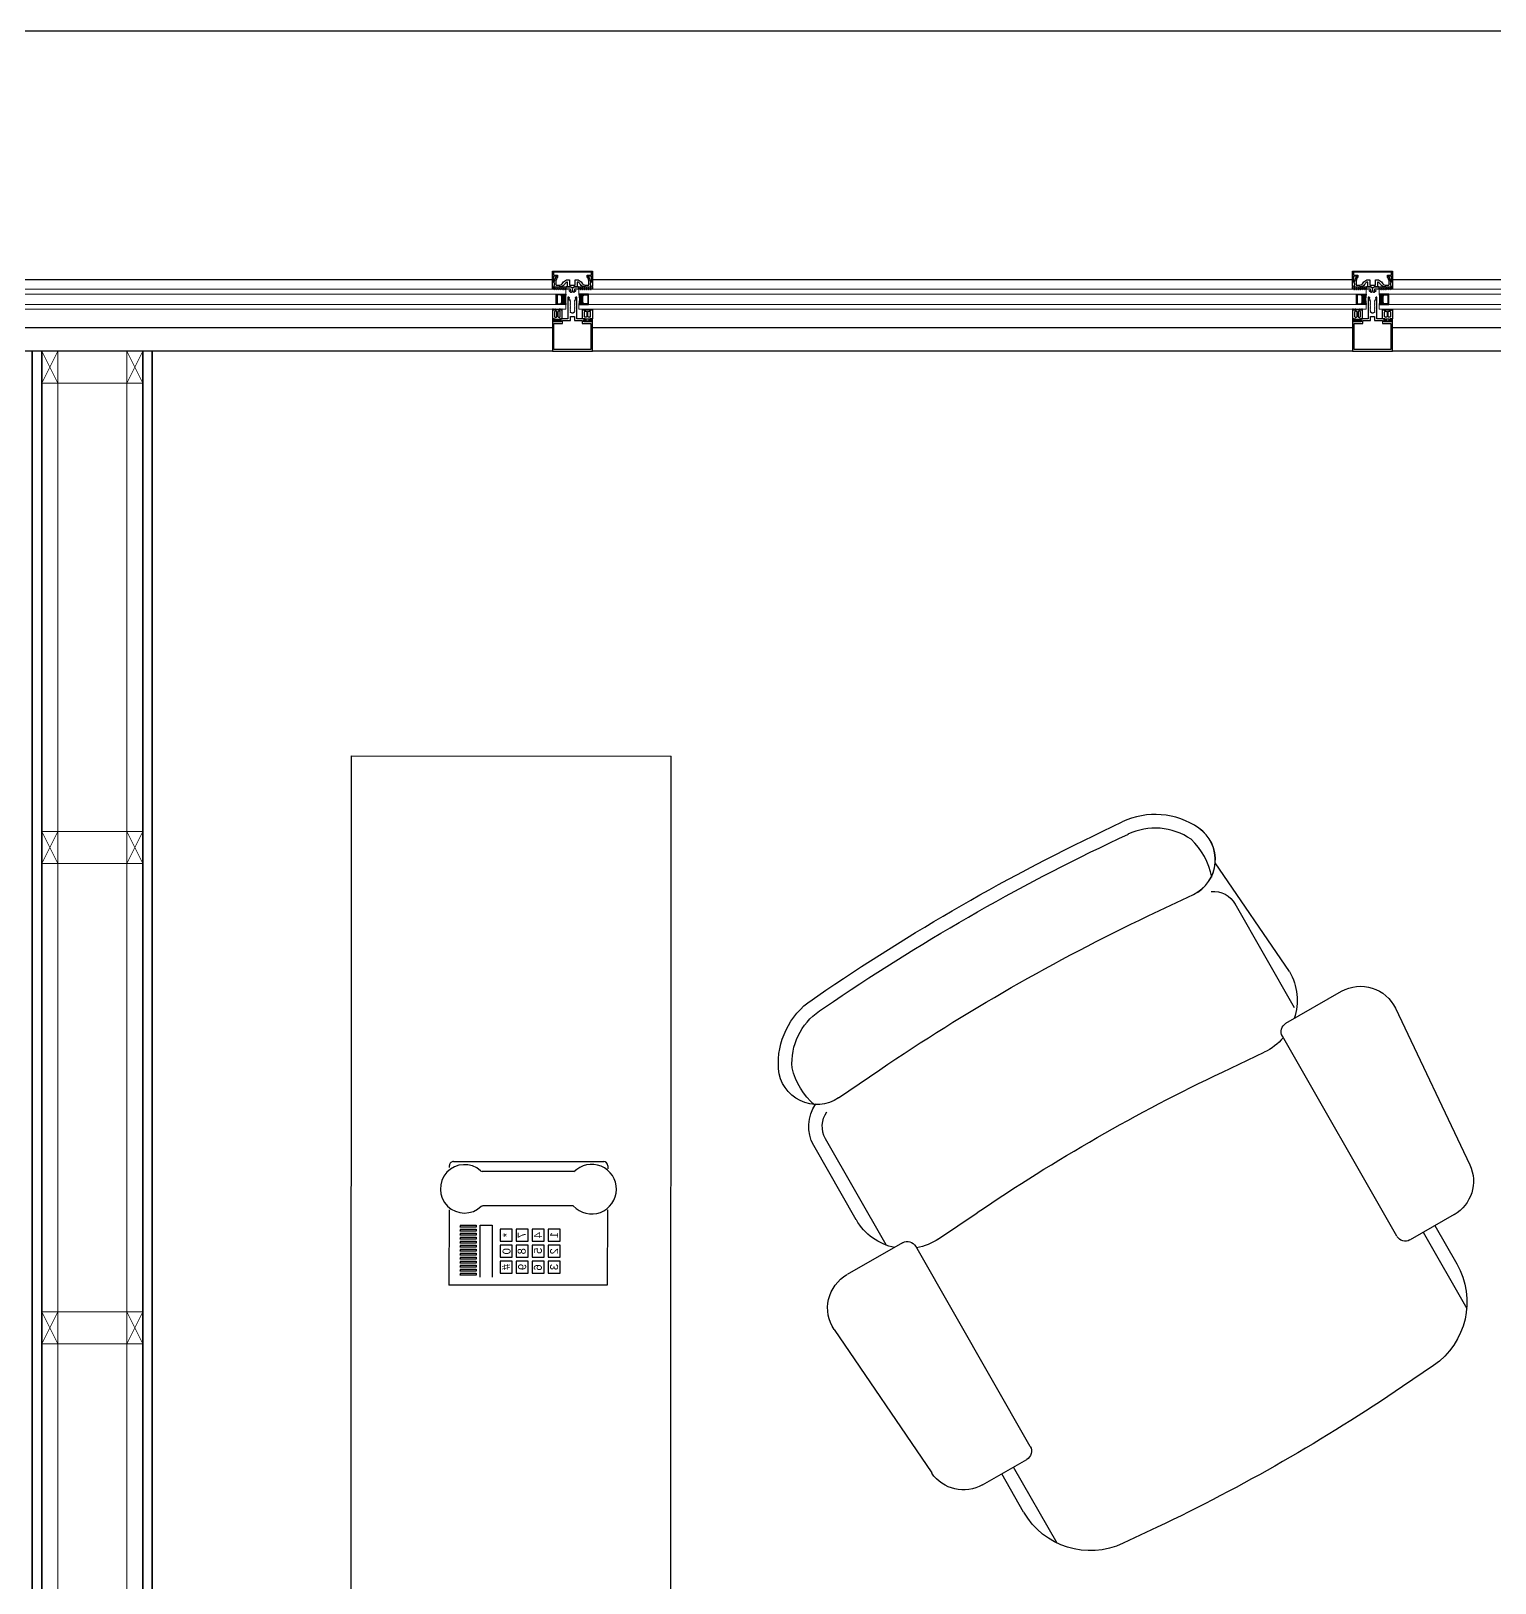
# Model space of a CAD drawing. Header units: centimetres. Extents: x 681015 to 688218, y 3995806 to 4004619.
# Drawn here: x 683258.9 to 683441.8, y 4003253.8 to 4003447.7 of the extents above; entities that cross this region are included whole.
import ezdxf
from ezdxf.enums import TextEntityAlignment as Align

# ---------------------------------------------------------------- set-up
doc = ezdxf.new("R2010")
doc.units = ezdxf.units.CM
doc.header["$LTSCALE"] = 100
doc.header["$MEASUREMENT"] = 0
doc.linetypes.add('DUZ', pattern=[500, 500])
doc.layers.get('0').update_dxf_attribs({"linetype": 'DUZ'})
for name, color, linetype in [('A-TEFRİŞ 2', 35, 'Continuous'), ('ALM', 113, 'Continuous'), ('DUV', 4, 'Continuous'), ('GOR1', 9, 'Continuous'), ('TARAMA', 54, 'Continuous')]:
    doc.layers.add(name, color=color, linetype=linetype)
for name, color, linetype, lineweight in [('CAM', 151, 'Continuous', 15), ('no3_alçıpan kesit', 14, 'Continuous', 20), ('no3_kutu profil gorunus', 8, 'Continuous', 0), ('no3_kutuprofil kesit', 74, 'Continuous', 18)]:
    doc.layers.add(name, color=color, linetype=linetype, lineweight=lineweight)
doc.styles.get("Standard").update_dxf_attribs({"font": 'arial.ttf'})

# ---------------------------------------------------------------- blocks, each defined once
blk = doc.blocks.new('A$C5FE96F92')
at = {"layer": 'TARAMA'}
h = blk.add_hatch(dxfattribs=at)
h.set_pattern_fill('DOTS', color=4, scale=0.2, style=0)
h.set_pattern_definition([(0, (790.05817, 737.7273), (0.15875, 0.3175), [0, -0.3175])])
edge = h.paths.add_edge_path()
edge.add_line((13, 6.1), (10.8, 4))
edge.add_line((10.8, 4), (2.1, 4))
edge.add_line((2.1, 4), (0, 6.1))
edge.add_line((0, 6.1), (0, 0))
edge.add_arc((6.5, -29.7), 30.4, 77.6638, 102.3361, ccw=False)
edge.add_line((13, 0), (13, 6.1))
at = {"layer": 'TARAMA', "color": 0}
blk.add_lwpolyline([(13, 12.1), (6.9, 12.1), (6.9, 11.1), (12, 11.1), (12, 6.5), (10.4, 5), (2.5, 5), (1, 6.5), (1, 11.1), (6.5, 11.1), (6.5, 12.1), (0, 12.1), (0, 6.1), (2.1, 4), (10.8, 4), (13, 6.1)], close=True, dxfattribs=at)
blk.add_lwpolyline([(13, 6.1), (10.8, 4), (2.1, 4), (0, 6.1), (0, 0, -0.108071), (13, 0)], format="xyb", close=True, dxfattribs=at)
blk = doc.blocks.new('A$C195C4F4A')
at = {"color": 0}
for points in [[(0, 15.4), (0.8, 15.4, -0.275602), (0.9, 15.3, -0.004194), (0.9, 15.3), (1.5, 14.5, 0.280116), (1.7, 14.4), (2.3, 14.4, 0.708972), (2.3, 14.6), (1.7, 15.1, -0.796856), (1.8, 15.4), (2.1, 15.4, -0.115115), (2.3, 15.3), (3.4, 14.5, 0.22004), (3.9, 14.4), (4, 14.4, 0.817314), (4.1, 14.7), (3.2, 15.1, -0.557577), (3.3, 15.4), (3.9, 15.4, -0.094678), (4.2, 15.3), (5.6, 14.9, 0.12718), (5.8, 14.9), (6.6, 14.9, 0.12718), (6.8, 14.9), (8.2, 15.3, -0.094678), (8.5, 15.4), (9.1, 15.4, -0.557577), (9.2, 15.1), (8.3, 14.7, 0.817314), (8.4, 14.4), (8.5, 14.4, 0.22004), (9, 14.5), (10.1, 15.3, -0.115115), (10.3, 15.4), (10.6, 15.4, -0.796856), (10.7, 15.1), (10.1, 14.6, 0.708972), (10.1, 14.4), (10.7, 14.4, 0.280116), (10.9, 14.5), (11.5, 15.3, -0.28012), (11.6, 15.4), (12.4, 15.4), (12.4, 3.4), (11.6, 3.4), (9.4, 3.8, 0.414214), (9.2, 3.6), (9.2, 2.1, 0.488737), (9.4, 2), (10.6, 2.3, -0.590166), (10.8, 2.1), (10.4, 1.5), (7.9, 0, -0.078055), (7.8, 0), (4.6, 0, -0.078055), (4.5, 0), (2, 1.5), (1.6, 2.1, -0.590166), (1.7, 2.3), (2.9, 2, 0.488737), (3.2, 2.1), (3.2, 3.6, 0.414214), (3, 3.8), (0.8, 3.4), (0, 3.4)], [(2.5, 6.6), (2.5, 12, -0.414214), (3.5, 13), (4.5, 13, -0.414214), (5.5, 12), (5.5, 6.6, -0.414214), (4.5, 5.6), (3.5, 5.6, -0.414214)], [(4.2, 2.7), (4.2, 1.6, 0.414214), (4.7, 1.1), (7.7, 1.1, 0.414214), (8.2, 1.6), (8.2, 2.7, 0.414214), (7.7, 3.2), (4.7, 3.2, 0.414214)], [(6.8, 6.6), (6.8, 12, -0.414214), (7.8, 13), (8.8, 13, -0.414214), (9.8, 12), (9.8, 6.6, -0.414214), (8.8, 5.6), (7.8, 5.6, -0.414214)]]:
    blk.add_lwpolyline(points, format="xyb", close=True, dxfattribs=at)

msp = doc.modelspace()

# ---------------------------------------------------------------- linework, layer by layer
for points in [[(683326.19, 4003415.94), (683326.89, 4003415.94), (683326.89, 4003416.63), (683327.27, 4003416.63, -0.142905), (683327.73, 4003416.23, 0.157661), (683328.11, 4003415.95), (683328.54, 4003415.95, 0.459998), (683328.6, 4003416.01), (683328.6, 4003416.51), (683328.46, 4003416.9), (683328.39, 4003416.9), (683328.39, 4003417.05), (683328.57, 4003417.05), (683328.84, 4003416.29), (683328.84, 4003416.28), (683328.84, 4003416.27, 0.105867), (683328.78, 4003416.13, 0.126455), (683328.79, 4003416.01), (683328.89, 4003415.74), (683328.83, 4003415.74), (683328.82, 4003415.72), (683328.79, 4003415.76), (683328.76, 4003415.72), (683328.73, 4003415.76), (683328.7, 4003415.72), (683328.67, 4003415.76), (683328.64, 4003415.72), (683328.61, 4003415.76), (683328.58, 4003415.72), (683328.55, 4003415.76), (683328.52, 4003415.72), (683328.49, 4003415.76), (683328.46, 4003415.72), (683328.43, 4003415.76), (683328.4, 4003415.72), (683328.37, 4003415.76), (683328.34, 4003415.72), (683328.31, 4003415.76), (683328.28, 4003415.72), (683328.25, 4003415.76), (683328.22, 4003415.72), (683328.19, 4003415.76), (683328.17, 4003415.74), (683328.06, 4003415.74, -0.212081), (683327.55, 4003416.03, 0.116538), (683327.25, 4003416.35), (683327.14, 4003416.35), (683327.14, 4003415.89), (683327.14, 4003415.89, -0.797123), (683327.14, 4003415.89), (683327.14, 4003415.89), (683327.28, 4003415.79, -0.797123), (683327.27, 4003415.74), (683327.27, 4003415.74), (683327.27, 4003415.74), (683326.76, 4003415.74), (683326.76, 4003415.74), (683326.76, 4003415.74, 0.253164), (683326.68, 4003415.69, -0.253164), (683326.54, 4003415.62, -0.253164), (683326.4, 4003415.69, 0.253164), (683326.32, 4003415.74), (683326.32, 4003415.74), (683326.32, 4003415.74), (683325.81, 4003415.74), (683325.81, 4003415.74), (683325.81, 4003415.74, -0.797123), (683325.81, 4003415.79), (683325.94, 4003415.89), (683325.94, 4003415.89, -0.797123), (683325.94, 4003415.89), (683325.94, 4003415.89), (683325.94, 4003416.35), (683325.84, 4003416.35, 0.116538), (683325.54, 4003416.03, -0.212081), (683325.03, 4003415.74), (683324.91, 4003415.74), (683324.9, 4003415.76), (683324.87, 4003415.72), (683324.84, 4003415.76), (683324.81, 4003415.72), (683324.78, 4003415.76), (683324.75, 4003415.72), (683324.72, 4003415.76), (683324.69, 4003415.72), (683324.66, 4003415.76), (683324.63, 4003415.72), (683324.6, 4003415.76), (683324.57, 4003415.72), (683324.54, 4003415.76), (683324.51, 4003415.72), (683324.48, 4003415.76), (683324.45, 4003415.72), (683324.42, 4003415.76), (683324.39, 4003415.72), (683324.36, 4003415.76), (683324.33, 4003415.72), (683324.3, 4003415.76), (683324.27, 4003415.72), (683324.25, 4003415.74), (683324.2, 4003415.74), (683324.29, 4003416.01, 0.126455), (683324.31, 4003416.13, 0.105867), (683324.25, 4003416.27), (683324.24, 4003416.28), (683324.24, 4003416.29), (683324.52, 4003417.05), (683324.69, 4003417.05), (683324.69, 4003416.9), (683324.63, 4003416.9), (683324.48, 4003416.51), (683324.49, 4003416.01, 0.459998), (683324.55, 4003415.95), (683324.97, 4003415.95, 0.157661), (683325.35, 4003416.23, -0.142905), (683325.82, 4003416.63), (683326.19, 4003416.63), (683326.19, 4003415.94)], [(683426.19, 4003415.94), (683426.89, 4003415.94), (683426.89, 4003416.63), (683427.27, 4003416.63, -0.142905), (683427.73, 4003416.23, 0.157661), (683428.11, 4003415.95), (683428.53, 4003415.95, 0.459998), (683428.6, 4003416.01), (683428.6, 4003416.51), (683428.46, 4003416.9), (683428.39, 4003416.9), (683428.39, 4003417.05), (683428.56, 4003417.05), (683428.84, 4003416.29), (683428.84, 4003416.28), (683428.84, 4003416.27, 0.105867), (683428.78, 4003416.13, 0.126455), (683428.79, 4003416.01), (683428.89, 4003415.74), (683428.83, 4003415.74), (683428.82, 4003415.72), (683428.79, 4003415.76), (683428.76, 4003415.72), (683428.73, 4003415.76), (683428.7, 4003415.72), (683428.67, 4003415.76), (683428.64, 4003415.72), (683428.61, 4003415.76), (683428.58, 4003415.72), (683428.55, 4003415.76), (683428.52, 4003415.72), (683428.49, 4003415.76), (683428.46, 4003415.72), (683428.43, 4003415.76), (683428.4, 4003415.72), (683428.37, 4003415.76), (683428.34, 4003415.72), (683428.31, 4003415.76), (683428.28, 4003415.72), (683428.25, 4003415.76), (683428.22, 4003415.72), (683428.19, 4003415.76), (683428.17, 4003415.74), (683428.06, 4003415.74, -0.212081), (683427.55, 4003416.03, 0.116538), (683427.25, 4003416.35), (683427.14, 4003416.35), (683427.14, 4003415.89), (683427.14, 4003415.89, -0.797123), (683427.14, 4003415.89), (683427.14, 4003415.89), (683427.28, 4003415.79, -0.797123), (683427.27, 4003415.74), (683427.27, 4003415.74), (683427.27, 4003415.74), (683426.76, 4003415.74), (683426.76, 4003415.74), (683426.76, 4003415.74, 0.253164), (683426.68, 4003415.69, -0.253164), (683426.54, 4003415.62, -0.253164), (683426.4, 4003415.69, 0.253164), (683426.32, 4003415.74), (683426.32, 4003415.74), (683426.32, 4003415.74), (683425.81, 4003415.74), (683425.81, 4003415.74), (683425.81, 4003415.74, -0.797123), (683425.81, 4003415.79), (683425.94, 4003415.89), (683425.94, 4003415.89, -0.797123), (683425.94, 4003415.89), (683425.94, 4003415.89), (683425.94, 4003416.35), (683425.84, 4003416.35, 0.116538), (683425.54, 4003416.03, -0.212081), (683425.03, 4003415.74), (683424.91, 4003415.74), (683424.9, 4003415.76), (683424.87, 4003415.72), (683424.84, 4003415.76), (683424.81, 4003415.72), (683424.78, 4003415.76), (683424.75, 4003415.72), (683424.72, 4003415.76), (683424.69, 4003415.72), (683424.66, 4003415.76), (683424.63, 4003415.72), (683424.6, 4003415.76), (683424.57, 4003415.72), (683424.54, 4003415.76), (683424.51, 4003415.72), (683424.48, 4003415.76), (683424.45, 4003415.72), (683424.42, 4003415.76), (683424.39, 4003415.72), (683424.36, 4003415.76), (683424.33, 4003415.72), (683424.3, 4003415.76), (683424.27, 4003415.72), (683424.25, 4003415.74), (683424.2, 4003415.74), (683424.29, 4003416.01, 0.126455), (683424.31, 4003416.13, 0.105867), (683424.25, 4003416.27), (683424.24, 4003416.28), (683424.24, 4003416.29), (683424.52, 4003417.05), (683424.69, 4003417.05), (683424.69, 4003416.9), (683424.63, 4003416.9), (683424.48, 4003416.51), (683424.48, 4003416.01, 0.459998), (683424.55, 4003415.95), (683424.97, 4003415.95, 0.157661), (683425.35, 4003416.23, -0.142905), (683425.82, 4003416.63), (683426.19, 4003416.63), (683426.19, 4003415.94)]]:
    msp.add_lwpolyline(points, format="xyb")
for points in [[(683326.68, 4003415.69, 0.253164), (683326.68, 4003415.69, -0.253164), (683326.76, 4003415.74), (683328.9, 4003415.74, -0.211017), (683328.91, 4003415.73, 0.38663), (683329.03, 4003415.72, -0.70801), (683329.04, 4003415.72), (683329.04, 4003415.44), (683328.99, 4003415.44), (683328.85, 4003415.54, 0.216707), (683328.77, 4003415.54, 0.471691), (683328.76, 4003415.51), (683328.88, 4003415.39, -0.340332), (683328.86, 4003415.36, -0.372354), (683328.85, 4003415.36), (683328.6, 4003415.54, 0.216707), (683328.52, 4003415.54, 0.471691), (683328.51, 4003415.51), (683328.63, 4003415.39, -0.340332), (683328.62, 4003415.36, -0.372354), (683328.6, 4003415.36), (683328.36, 4003415.54, 0.216707), (683328.27, 4003415.54, 0.471691), (683328.26, 4003415.52), (683328.38, 4003415.39, -0.340332), (683328.37, 4003415.36, -0.372354), (683328.36, 4003415.36), (683328.11, 4003415.54, 0.216707), (683328.03, 4003415.54, 0.471691), (683328.02, 4003415.52), (683328.14, 4003415.39, -0.340332), (683328.12, 4003415.36, -0.372354), (683328.11, 4003415.36), (683327.86, 4003415.54, 0.216707), (683327.78, 4003415.55, 0.471691), (683327.77, 4003415.52), (683327.89, 4003415.39, -0.340332), (683327.87, 4003415.36, -0.372354), (683327.86, 4003415.36), (683327.62, 4003415.54, 0.216707), (683327.53, 4003415.55, 0.471691), (683327.52, 4003415.52), (683327.64, 4003415.39, -0.340332), (683327.63, 4003415.36, -0.372354), (683327.61, 4003415.36), (683327.37, 4003415.54, 0.216707), (683327.29, 4003415.55, 0.471691), (683327.27, 4003415.52), (683327.27, 4003415.44), (683326.79, 4003415.44), (683326.79, 4003415.22), (683326.96, 4003415.29), (683326.93, 4003415.22), (683326.74, 4003415.04, -0.076659), (683326.73, 4003415.04), (683326.69, 4003415.04, -0.414214), (683326.67, 4003415.06), (683326.57, 4003415.41, 0.349501), (683326.57, 4003415.41, 0.796268), (683326.51, 4003415.41), (683326.41, 4003415.06, -0.414214), (683326.39, 4003415.04), (683326.35, 4003415.04, -0.076659), (683326.35, 4003415.04), (683326.16, 4003415.22), (683326.13, 4003415.29), (683326.29, 4003415.22), (683326.29, 4003415.44), (683325.81, 4003415.44), (683325.81, 4003415.52, 0.471691), (683325.8, 4003415.55, 0.216707), (683325.72, 4003415.54), (683325.47, 4003415.36, -0.372354), (683325.46, 4003415.36, -0.340332), (683325.44, 4003415.39), (683325.56, 4003415.52, 0.471691), (683325.55, 4003415.55, 0.216707), (683325.47, 4003415.54), (683325.22, 4003415.36, -0.372354), (683325.21, 4003415.36, -0.340332), (683325.2, 4003415.39), (683325.32, 4003415.52, 0.471691), (683325.3, 4003415.55, 0.216707), (683325.22, 4003415.54), (683324.98, 4003415.36, -0.372354), (683324.96, 4003415.36, -0.340332), (683324.95, 4003415.39), (683325.07, 4003415.52, 0.471691), (683325.06, 4003415.54, 0.216707), (683324.97, 4003415.54), (683324.73, 4003415.36, -0.372354), (683324.72, 4003415.36, -0.340332), (683324.7, 4003415.39), (683324.82, 4003415.52, 0.471691), (683324.81, 4003415.54, 0.216707), (683324.73, 4003415.54), (683324.48, 4003415.36, -0.372354), (683324.47, 4003415.36, -0.340332), (683324.45, 4003415.39), (683324.57, 4003415.51, 0.471691), (683324.56, 4003415.54, 0.216707), (683324.48, 4003415.54), (683324.23, 4003415.36, -0.372354), (683324.22, 4003415.36, -0.340332), (683324.21, 4003415.39), (683324.33, 4003415.51, 0.471691), (683324.32, 4003415.54, 0.216707), (683324.23, 4003415.54), (683324.09, 4003415.44), (683324.04, 4003415.44), (683324.04, 4003415.72, -0.70801), (683324.05, 4003415.72, 0.38663), (683324.18, 4003415.73, -0.211017), (683324.19, 4003415.74), (683326.32, 4003415.74, -0.253164), (683326.4, 4003415.69, 0.541002)], [(683426.68, 4003415.69, 0.253164), (683426.68, 4003415.69, -0.253164), (683426.76, 4003415.74), (683428.9, 4003415.74, -0.211017), (683428.91, 4003415.73, 0.38663), (683429.03, 4003415.72, -0.70801), (683429.04, 4003415.72), (683429.04, 4003415.44), (683428.99, 4003415.44), (683428.85, 4003415.54, 0.216707), (683428.77, 4003415.54, 0.471691), (683428.76, 4003415.51), (683428.88, 4003415.39, -0.340332), (683428.86, 4003415.36, -0.372354), (683428.85, 4003415.36), (683428.6, 4003415.54, 0.216707), (683428.52, 4003415.54, 0.471691), (683428.51, 4003415.51), (683428.63, 4003415.39, -0.340332), (683428.62, 4003415.36, -0.372354), (683428.6, 4003415.36), (683428.36, 4003415.54, 0.216707), (683428.27, 4003415.54, 0.471691), (683428.26, 4003415.52), (683428.38, 4003415.39, -0.340332), (683428.37, 4003415.36, -0.372354), (683428.36, 4003415.36), (683428.11, 4003415.54, 0.216707), (683428.03, 4003415.54, 0.471691), (683428.02, 4003415.52), (683428.14, 4003415.39, -0.340332), (683428.12, 4003415.36, -0.372354), (683428.11, 4003415.36), (683427.86, 4003415.54, 0.216707), (683427.78, 4003415.55, 0.471691), (683427.77, 4003415.52), (683427.89, 4003415.39, -0.340332), (683427.87, 4003415.36, -0.372354), (683427.86, 4003415.36), (683427.62, 4003415.54, 0.216707), (683427.53, 4003415.55, 0.471691), (683427.52, 4003415.52), (683427.64, 4003415.39, -0.340332), (683427.63, 4003415.36, -0.372354), (683427.61, 4003415.36), (683427.37, 4003415.54, 0.216707), (683427.29, 4003415.55, 0.471691), (683427.27, 4003415.52), (683427.27, 4003415.44), (683426.79, 4003415.44), (683426.79, 4003415.22), (683426.96, 4003415.29), (683426.93, 4003415.22), (683426.74, 4003415.04, -0.076659), (683426.73, 4003415.04), (683426.69, 4003415.04, -0.414214), (683426.67, 4003415.06), (683426.57, 4003415.41, 0.349501), (683426.57, 4003415.41, 0.796268), (683426.51, 4003415.41), (683426.41, 4003415.06, -0.414214), (683426.39, 4003415.04), (683426.35, 4003415.04, -0.076659), (683426.35, 4003415.04), (683426.16, 4003415.22), (683426.13, 4003415.29), (683426.29, 4003415.22), (683426.29, 4003415.44), (683425.81, 4003415.44), (683425.81, 4003415.52, 0.471691), (683425.8, 4003415.55, 0.216707), (683425.72, 4003415.54), (683425.47, 4003415.36, -0.372354), (683425.46, 4003415.36, -0.340332), (683425.44, 4003415.39), (683425.56, 4003415.52, 0.471691), (683425.55, 4003415.55, 0.216707), (683425.47, 4003415.54), (683425.22, 4003415.36, -0.372354), (683425.21, 4003415.36, -0.340332), (683425.19, 4003415.39), (683425.32, 4003415.52, 0.471691), (683425.3, 4003415.55, 0.216707), (683425.22, 4003415.54), (683424.98, 4003415.36, -0.372354), (683424.96, 4003415.36, -0.340332), (683424.95, 4003415.39), (683425.07, 4003415.52, 0.471691), (683425.06, 4003415.54, 0.216707), (683424.97, 4003415.54), (683424.73, 4003415.36, -0.372354), (683424.72, 4003415.36, -0.340332), (683424.7, 4003415.39), (683424.82, 4003415.52, 0.471691), (683424.81, 4003415.54, 0.216707), (683424.73, 4003415.54), (683424.48, 4003415.36, -0.372354), (683424.47, 4003415.36, -0.340332), (683424.45, 4003415.39), (683424.57, 4003415.51, 0.471691), (683424.56, 4003415.54, 0.216707), (683424.48, 4003415.54), (683424.23, 4003415.36, -0.372354), (683424.22, 4003415.36, -0.340332), (683424.21, 4003415.39), (683424.33, 4003415.51, 0.471691), (683424.32, 4003415.54, 0.216707), (683424.23, 4003415.54), (683424.09, 4003415.44), (683424.04, 4003415.44), (683424.04, 4003415.72, -0.70801), (683424.05, 4003415.72, 0.38663), (683424.18, 4003415.73, -0.211017), (683424.19, 4003415.74), (683426.32, 4003415.74, -0.253164), (683426.4, 4003415.69, 0.541002)]]:
    msp.add_lwpolyline(points, format="xyb", close=True)
at = {"layer": 'A-TEFRİŞ 2'}
for p, q in [((683298.89, 4003357.14), (683298.83, 4003247.84)), ((683298.89, 4003357.14), (683338.89, 4003357.12)), ((683338.83, 4003247.82), (683338.89, 4003357.12)), ((683416.17, 4003330.21), (683406.88, 4003343.79)), ((683398.51, 4003337.15), (683404.16, 4003339.83)), ((683416.8, 4003325.69), (683409.38, 4003338.65)), ((683356.49, 4003326.69), (683358.22, 4003327.87)), ((683415.71, 4003323.75), (683422.67, 4003327.74)), ((683357.44, 4003325.29), (683359.17, 4003326.46)), ((683429.39, 4003325.63), (683438.69, 4003306.06)), ((683429.58, 4003297.13), (683415.27, 4003322.12)), ((683407.77, 4003317.64), (683413.01, 4003320.13)), ((683359.79, 4003314.43), (683364.97, 4003317.94)), ((683362.02, 4003299.2), (683356.71, 4003308.47)), ((683365.76, 4003296.08), (683358.18, 4003309.32)), ((683330.98, 4003305.94), (683330.98, 4003305.57)), ((683315.06, 4003305.32), (683315.26, 4003305.22)), ((683326.75, 4003305.22), (683315.26, 4003305.22)), ((683315.15, 4003300.89), (683315.29, 4003300.94)), ((683326.65, 4003300.93), (683315.29, 4003300.94)), ((683372.31, 4003296.82), (683377.11, 4003300.08)), ((683436.74, 4003299.84), (683431.22, 4003296.68)), ((683312.51, 4003298.27), (683312.58, 4003298.56)), ((683314.51, 4003298.27), (683312.51, 4003298.27)), ((683312.51, 4003297.77), (683312.58, 4003298.06)), ((683314.51, 4003297.77), (683312.51, 4003297.77)), ((683312.53, 4003298.53), (683314.53, 4003298.52)), ((683312.53, 4003298.03), (683314.53, 4003298.02)), ((683314.53, 4003298.52), (683314.51, 4003298.27)), ((683314.53, 4003298.02), (683314.51, 4003297.77)), ((683315.03, 4003298.52), (683316.53, 4003298.52)), ((683315.03, 4003292.02), (683315.03, 4003298.52)), ((683316.53, 4003298.52), (683316.53, 4003292.02)), ((683434.34, 4003298.47), (683437.08, 4003293.69)), ((683312.51, 4003297.27), (683312.58, 4003297.56)), ((683314.51, 4003297.27), (683312.51, 4003297.27)), ((683312.51, 4003296.77), (683312.58, 4003297.06)), ((683314.51, 4003296.77), (683312.51, 4003296.77)), ((683312.51, 4003296.27), (683312.58, 4003296.56)), ((683314.51, 4003296.27), (683312.51, 4003296.27)), ((683312.51, 4003295.77), (683312.58, 4003296.06)), ((683314.51, 4003295.77), (683312.51, 4003295.77)), ((683312.53, 4003297.53), (683314.53, 4003297.52)), ((683312.53, 4003297.03), (683314.53, 4003297.02)), ((683312.53, 4003296.53), (683314.53, 4003296.52)), ((683312.53, 4003296.03), (683314.53, 4003296.02)), ((683314.53, 4003297.52), (683314.51, 4003297.27)), ((683314.53, 4003297.02), (683314.51, 4003296.77)), ((683314.53, 4003296.52), (683314.51, 4003296.27)), ((683314.53, 4003296.02), (683314.51, 4003295.77)), ((683367.81, 4003296.32), (683360.86, 4003292.34)), ((683383.77, 4003270.88), (683369.45, 4003295.88)), ((683432.87, 4003297.63), (683438.32, 4003288.12)), ((683312.51, 4003295.27), (683312.58, 4003295.56)), ((683314.5, 4003295.27), (683312.51, 4003295.27)), ((683312.51, 4003294.77), (683312.58, 4003295.06)), ((683314.5, 4003294.77), (683312.51, 4003294.77)), ((683312.51, 4003294.27), (683312.58, 4003294.56)), ((683314.5, 4003294.27), (683312.51, 4003294.27)), ((683312.51, 4003293.77), (683312.58, 4003294.06)), ((683312.53, 4003295.53), (683314.53, 4003295.52)), ((683312.53, 4003295.03), (683314.53, 4003295.02)), ((683312.53, 4003294.53), (683314.53, 4003294.52)), ((683312.53, 4003294.03), (683314.53, 4003294.02)), ((683314.53, 4003295.52), (683314.5, 4003295.27)), ((683314.53, 4003295.02), (683314.5, 4003294.77)), ((683314.53, 4003294.52), (683314.5, 4003294.27)), ((683314.53, 4003294.02), (683314.5, 4003293.77)), ((683314.5, 4003293.77), (683312.51, 4003293.77)), ((683312.51, 4003293.27), (683312.58, 4003293.56)), ((683314.5, 4003293.27), (683312.51, 4003293.27)), ((683312.51, 4003292.77), (683312.58, 4003293.06)), ((683314.5, 4003292.77), (683312.51, 4003292.77)), ((683312.51, 4003292.27), (683312.58, 4003292.56)), ((683314.5, 4003292.27), (683312.51, 4003292.27)), ((683312.53, 4003293.53), (683314.53, 4003293.52)), ((683312.53, 4003293.03), (683314.53, 4003293.02)), ((683312.53, 4003292.53), (683314.53, 4003292.52)), ((683314.53, 4003293.52), (683314.5, 4003293.27)), ((683314.53, 4003293.02), (683314.5, 4003292.77)), ((683314.53, 4003292.52), (683314.5, 4003292.27)), ((683330.87, 4003291.02), (683311.09, 4003291.03)), ((683359.27, 4003285.47), (683371.45, 4003267.56)), ((683434.15, 4003280.98), (683430.28, 4003278.35)), ((683377.81, 4003266.09), (683383.32, 4003269.25)), ((683382.93, 4003262.68), (683380.2, 4003267.46)), ((683387.11, 4003258.79), (683381.67, 4003268.3)), ((683399.61, 4003260.78), (683395.38, 4003258.78))]:
    msp.add_line(p, q, dxfattribs=at)
for points in [[(683311.19, 4003305.74), (683311.19, 4003305.98)], [(683311.69, 4003306.48), (683330.45, 4003306.47)], [(683311.16, 4003300.43), (683311.09, 4003291.03)], [(683330.94, 4003300.42), (683330.87, 4003291.02)], [(683317.53, 4003298.02), (683317.53, 4003296.52), (683319.03, 4003296.52), (683319.03, 4003298.02), (683317.53, 4003298.02)], [(683319.53, 4003298.02), (683319.53, 4003296.52), (683321.03, 4003296.52), (683321.03, 4003298.02), (683319.53, 4003298.02)], [(683321.53, 4003298.02), (683321.53, 4003296.52), (683323.03, 4003296.52), (683323.03, 4003298.02), (683321.53, 4003298.02)], [(683323.53, 4003298.02), (683323.53, 4003296.52), (683325.03, 4003296.52), (683325.03, 4003298.02), (683323.53, 4003298.02)], [(683317.53, 4003296.02), (683317.53, 4003294.52), (683319.03, 4003294.52), (683319.03, 4003296.02), (683317.53, 4003296.02)], [(683319.53, 4003296.02), (683319.53, 4003294.52), (683321.03, 4003294.52), (683321.03, 4003296.02), (683319.53, 4003296.02)], [(683321.53, 4003296.02), (683321.53, 4003294.52), (683323.03, 4003294.52), (683323.03, 4003296.02), (683321.53, 4003296.02)], [(683323.53, 4003296.02), (683323.53, 4003294.52), (683325.03, 4003294.52), (683325.03, 4003296.02), (683323.53, 4003296.02)], [(683317.53, 4003294.02), (683317.53, 4003292.52), (683319.03, 4003292.52), (683319.03, 4003294.02), (683317.53, 4003294.02)], [(683319.53, 4003294.02), (683319.53, 4003292.52), (683321.03, 4003292.52), (683321.03, 4003294.02), (683319.53, 4003294.02)], [(683321.53, 4003294.02), (683321.53, 4003292.52), (683323.03, 4003292.52), (683323.03, 4003294.02), (683321.53, 4003294.02)], [(683323.53, 4003294.02), (683323.53, 4003292.52), (683325.03, 4003292.52), (683325.03, 4003294.02), (683323.53, 4003294.02)]]:
    msp.add_lwpolyline(points, dxfattribs=at)
for centre, radius, start, end in [((683313.06, 4003303.06), 3.02, 48.3924, 313.9687), ((683311.69, 4003305.98), 0.499, 89.5951, 179.6566), ((683328.94, 4003303.02), 3.1, 222.3944, 135.707), ((683330.44, 4003305.93), 0.537, 1.2367, 88.7019), ((683313.06, 4003303.06), 3.02, 315.3291, 315.3425), ((683313.06, 4003303.06), 3.02, 316.0981, 316.0983)]:
    msp.add_arc(centre, radius, start, end, dxfattribs=at)
for centre, major_axis, start_param, end_param in [((683399.37, 4003340.23), (-9.29, -2.43), 3.853081, 4.900278), ((683399.37, 4003340.22), (5.59, -5.59), 1.752962, 2.80016), ((683402.09, 4003344.18), (-4.64, -1.21), 1.758686, 3.853081), ((683402.1, 4003344.17), (3.4, 3.39), 4.370956, 6.465351), ((683397.78, 4003340.34), (6.24, 6.23), -0.595741, 0.025316), ((683397.78, 4003340.34), (6.24, 6.23), -0.595741, 0.025316)]:
    msp.add_ellipse(centre, major_axis=major_axis, ratio=1, start_param=start_param, end_param=end_param, dxfattribs=at)
at = {"layer": 'A-TEFRİŞ 2', "extrusion": (0, 0, -1)}
for centre, major_axis, ratio, start_param, end_param in [((683506.61, 4003109.52), (224.4, 140.22), 0.997684, 4.674092, 4.835198), ((683506.61, 4003109.52), (222.98, 139.34), 0.997593, 4.674095, 4.835486), ((683406.69, 4003337.1), (2.19, -2.2), 1, 3.820462, 4.97705), ((683506.61, 4003109.52), (178.3, 178.08), 1, 4.900278, 5.053822), ((683409.92, 4003326.63), (5.09, -5.09), 1, -1.306135, -0.461273), ((683425.06, 4003323.57), (3.39, -3.4), 1, 3.406254, 5.053822), ((683361.88, 4003318.75), (6.79, 6.78), 1, 3.853081, 4.900278), ((683361.88, 4003318.75), (5.59, -5.59), 1, 2.282284, 3.329482), ((683416.31, 4003322.71), (0.849, 0.848), 1, 3.406254, 4.97705), ((683409.92, 4003326.63), (5.09, -5.09), 1, -0.076534, 0.341433), ((683357.1, 4003318.4), (3.4, 3.39), 1, 1.758686, 3.853081), ((683362.59, 4003320.18), (6.24, 6.23), 1, 3.075174, 3.696231), ((683506.61, 4003109.52), (162.82, -163.02), 1, 3.329482, 3.483026), ((683360.87, 4003310.86), (3.4, 3.39), 1, 3.406254, 4.548296), ((683360.87, 4003310.86), (2.19, -2.2), 1, 1.835457, 2.9775), ((683434.35, 4003304), (3.39, -3.4), 1, -1.229363, 0.264661), ((683368.27, 4003302.77), (5.09, 5.09), 1, 2.554905, 3.406254), ((683368.41, 4003295.28), (0.849, 0.848), 1, 4.97705, 6.547846), ((683368.27, 4003302.77), (5.09, -5.09), 1, 0.187889, 0.605365), ((683430.62, 4003297.72), (0.848, -0.849), 1, 0.264661, 1.835457), ((683363.24, 4003288.17), (3.4, 3.39), 1, 3.329482, 4.97705), ((683428.75, 4003288.92), (6.78, -6.79), 1, -1.306135, 0.187889), ((683300.78, 4003468.91), (163.02, 162.82), 1, 1.758686, 1.912229), ((683382.72, 4003270.29), (0.848, -0.849), 1, -1.306135, 0.264661), ((683375.42, 4003270.25), (3.4, 3.39), 1, 1.835457, 3.329482), ((683391.27, 4003267.45), (6.78, -6.79), 1, 0.341433, 1.835457)]:
    msp.add_ellipse(centre, major_axis=major_axis, ratio=ratio, start_param=start_param, end_param=end_param, dxfattribs=at)
at = {"layer": 'ALM'}
for points in [[(683324.16, 4003417.59), (683324.16, 4003417.59), (683324.16, 4003417.19), (683324.69, 4003417.19), (683324.69, 4003417.07), (683324.16, 4003417.07), (683324.16, 4003416.37), (683324.26, 4003416.2, -0.221695), (683324.28, 4003416), (683324.21, 4003415.76, -0.760324), (683324.04, 4003415.78), (683324.04, 4003417.71), (683324.04, 4003417.71), (683329.04, 4003417.71), (683329.04, 4003415.78, -0.760324), (683328.87, 4003415.76), (683328.81, 4003416, -0.221695), (683328.82, 4003416.2), (683328.92, 4003416.37), (683328.92, 4003417.07), (683328.39, 4003417.07), (683328.39, 4003417.19), (683328.92, 4003417.19), (683328.92, 4003417.59)], [(683424.16, 4003417.59), (683424.16, 4003417.59), (683424.16, 4003417.19), (683424.69, 4003417.19), (683424.69, 4003417.07), (683424.16, 4003417.07), (683424.16, 4003416.37), (683424.26, 4003416.2, -0.221695), (683424.28, 4003416), (683424.21, 4003415.76, -0.760324), (683424.04, 4003415.78), (683424.04, 4003417.71), (683424.04, 4003417.71), (683429.04, 4003417.71), (683429.04, 4003415.78, -0.760324), (683428.87, 4003415.76), (683428.81, 4003416, -0.221695), (683428.82, 4003416.2), (683428.92, 4003416.37), (683428.92, 4003417.07), (683428.39, 4003417.07), (683428.39, 4003417.19), (683428.92, 4003417.19), (683428.92, 4003417.59)], [(683326.29, 4003413.02), (683326.26, 4003413.06), (683326.29, 4003413.09), (683326.26, 4003413.13), (683326.29, 4003413.16), (683326.26, 4003413.2), (683326.29, 4003413.23), (683326.26, 4003413.27), (683326.29, 4003413.3), (683326.26, 4003413.34), (683326.29, 4003413.37), (683326.26, 4003413.41), (683326.29, 4003413.44), (683326.26, 4003413.48), (683326.29, 4003413.51), (683326.26, 4003413.55), (683326.29, 4003413.58), (683326.26, 4003413.62), (683326.29, 4003413.65), (683326.26, 4003413.69), (683326.29, 4003413.72), (683326.26, 4003413.76), (683326.29, 4003413.79), (683326.26, 4003413.83), (683326.29, 4003413.86), (683326.26, 4003413.9), (683326.29, 4003413.93), (683326.26, 4003413.97), (683326.29, 4003414), (683326.26, 4003414.04), (683326.29, 4003414.07, 0.361254), (683326.27, 4003414.09), (683326.12, 4003414.09), (683326.12, 4003414.32), (683326.17, 4003414.32, 0.668179), (683326.18, 4003414.36), (683326.11, 4003414.44), (683325.99, 4003414.44), (683325.99, 4003411.74), (683325.08, 4003411.74), (683324.99, 4003411.66), (683324.99, 4003411.65, 0.414214), (683325.02, 4003411.62), (683325.11, 4003411.62), (683325.11, 4003411.37), (683324.17, 4003411.37), (683324.17, 4003411.62), (683324.27, 4003411.62, 0.414214), (683324.29, 4003411.65), (683324.29, 4003411.66), (683324.21, 4003411.74), (683324.04, 4003411.74), (683324.04, 4003407.71), (683329.04, 4003407.71), (683329.04, 4003411.74), (683328.88, 4003411.74), (683328.79, 4003411.66), (683328.79, 4003411.65, 0.414214), (683328.82, 4003411.62), (683328.91, 4003411.62), (683328.91, 4003411.37), (683327.97, 4003411.37), (683327.97, 4003411.62), (683328.07, 4003411.62, 0.414214), (683328.09, 4003411.65), (683328.09, 4003411.66), (683328.01, 4003411.74), (683327.09, 4003411.74), (683327.09, 4003414.44), (683326.98, 4003414.44), (683326.9, 4003414.36, 0.668179), (683326.92, 4003414.32), (683326.96, 4003414.32), (683326.96, 4003414.09), (683326.85, 4003414.09), (683326.79, 4003414.04), (683326.83, 4003414), (683326.79, 4003413.97), (683326.83, 4003413.93), (683326.79, 4003413.9), (683326.83, 4003413.86), (683326.79, 4003413.83), (683326.83, 4003413.79), (683326.79, 4003413.76), (683326.83, 4003413.72), (683326.79, 4003413.69), (683326.83, 4003413.65), (683326.79, 4003413.62), (683326.83, 4003413.58), (683326.79, 4003413.55), (683326.83, 4003413.51), (683326.79, 4003413.48), (683326.83, 4003413.44), (683326.79, 4003413.41), (683326.83, 4003413.37), (683326.79, 4003413.34), (683326.83, 4003413.3), (683326.79, 4003413.27), (683326.83, 4003413.23), (683326.79, 4003413.2), (683326.83, 4003413.16), (683326.79, 4003413.13), (683326.83, 4003413.09), (683326.79, 4003413.06), (683326.83, 4003413.02), (683326.79, 4003412.99), (683326.83, 4003412.95), (683326.79, 4003412.92), (683326.83, 4003412.88), (683326.79, 4003412.85), (683326.83, 4003412.81), (683326.79, 4003412.78), (683326.83, 4003412.74), (683326.79, 4003412.71), (683326.83, 4003412.67), (683326.79, 4003412.64), (683326.83, 4003412.6), (683326.81, 4003412.58), (683326.58, 4003412.45, -0.267949), (683326.5, 4003412.45), (683326.27, 4003412.58), (683326.29, 4003412.6), (683326.26, 4003412.64), (683326.29, 4003412.67), (683326.26, 4003412.71), (683326.29, 4003412.74), (683326.26, 4003412.78), (683326.29, 4003412.81), (683326.26, 4003412.85), (683326.29, 4003412.88), (683326.26, 4003412.92), (683326.29, 4003412.95), (683326.26, 4003412.99)], [(683426.29, 4003413.02), (683426.26, 4003413.06), (683426.29, 4003413.09), (683426.26, 4003413.13), (683426.29, 4003413.16), (683426.26, 4003413.2), (683426.29, 4003413.23), (683426.26, 4003413.27), (683426.29, 4003413.3), (683426.26, 4003413.34), (683426.29, 4003413.37), (683426.26, 4003413.41), (683426.29, 4003413.44), (683426.26, 4003413.48), (683426.29, 4003413.51), (683426.26, 4003413.55), (683426.29, 4003413.58), (683426.26, 4003413.62), (683426.29, 4003413.65), (683426.26, 4003413.69), (683426.29, 4003413.72), (683426.26, 4003413.76), (683426.29, 4003413.79), (683426.26, 4003413.83), (683426.29, 4003413.86), (683426.26, 4003413.9), (683426.29, 4003413.93), (683426.26, 4003413.97), (683426.29, 4003414), (683426.26, 4003414.04), (683426.29, 4003414.07, 0.361254), (683426.27, 4003414.09), (683426.12, 4003414.09), (683426.12, 4003414.32), (683426.17, 4003414.32, 0.668179), (683426.18, 4003414.36), (683426.11, 4003414.44), (683425.99, 4003414.44), (683425.99, 4003411.74), (683425.08, 4003411.74), (683424.99, 4003411.66), (683424.99, 4003411.65, 0.414214), (683425.02, 4003411.62), (683425.11, 4003411.62), (683425.11, 4003411.37), (683424.17, 4003411.37), (683424.17, 4003411.62), (683424.27, 4003411.62, 0.414214), (683424.29, 4003411.65), (683424.29, 4003411.66), (683424.21, 4003411.74), (683424.04, 4003411.74), (683424.04, 4003407.71), (683429.04, 4003407.71), (683429.04, 4003411.74), (683428.88, 4003411.74), (683428.79, 4003411.66), (683428.79, 4003411.65, 0.414214), (683428.82, 4003411.62), (683428.91, 4003411.62), (683428.91, 4003411.37), (683427.97, 4003411.37), (683427.97, 4003411.62), (683428.07, 4003411.62, 0.414214), (683428.09, 4003411.65), (683428.09, 4003411.66), (683428.01, 4003411.74), (683427.09, 4003411.74), (683427.09, 4003414.44), (683426.98, 4003414.44), (683426.9, 4003414.36, 0.668179), (683426.92, 4003414.32), (683426.96, 4003414.32), (683426.96, 4003414.09), (683426.85, 4003414.09), (683426.79, 4003414.04), (683426.83, 4003414), (683426.79, 4003413.97), (683426.83, 4003413.93), (683426.79, 4003413.9), (683426.83, 4003413.86), (683426.79, 4003413.83), (683426.83, 4003413.79), (683426.79, 4003413.76), (683426.83, 4003413.72), (683426.79, 4003413.69), (683426.83, 4003413.65), (683426.79, 4003413.62), (683426.83, 4003413.58), (683426.79, 4003413.55), (683426.83, 4003413.51), (683426.79, 4003413.48), (683426.83, 4003413.44), (683426.79, 4003413.41), (683426.83, 4003413.37), (683426.79, 4003413.34), (683426.83, 4003413.3), (683426.79, 4003413.27), (683426.83, 4003413.23), (683426.79, 4003413.2), (683426.83, 4003413.16), (683426.79, 4003413.13), (683426.83, 4003413.09), (683426.79, 4003413.06), (683426.83, 4003413.02), (683426.79, 4003412.99), (683426.83, 4003412.95), (683426.79, 4003412.92), (683426.83, 4003412.88), (683426.79, 4003412.85), (683426.83, 4003412.81), (683426.79, 4003412.78), (683426.83, 4003412.74), (683426.79, 4003412.71), (683426.83, 4003412.67), (683426.79, 4003412.64), (683426.83, 4003412.6), (683426.81, 4003412.58), (683426.58, 4003412.45, -0.267949), (683426.5, 4003412.45), (683426.27, 4003412.58), (683426.29, 4003412.6), (683426.26, 4003412.64), (683426.29, 4003412.67), (683426.26, 4003412.71), (683426.29, 4003412.74), (683426.26, 4003412.78), (683426.29, 4003412.81), (683426.26, 4003412.85), (683426.29, 4003412.88), (683426.26, 4003412.92), (683426.29, 4003412.95), (683426.26, 4003412.99)], [(683324.24, 4003411.17), (683325.31, 4003411.17), (683325.31, 4003411.54), (683326.29, 4003411.54), (683326.29, 4003412.04), (683326.79, 4003412.04), (683326.79, 4003411.54), (683327.77, 4003411.54), (683327.77, 4003411.17), (683328.84, 4003411.17), (683328.84, 4003411.17, 1), (683328.84, 4003411.17), (683328.84, 4003407.91, 1), (683328.84, 4003407.91), (683328.84, 4003407.91), (683324.24, 4003407.91), (683324.24, 4003407.91, 1), (683324.24, 4003407.91), (683324.24, 4003411.17, 1), (683324.24, 4003411.17)], [(683424.24, 4003411.17), (683425.31, 4003411.17), (683425.31, 4003411.54), (683426.29, 4003411.54), (683426.29, 4003412.04), (683426.79, 4003412.04), (683426.79, 4003411.54), (683427.77, 4003411.54), (683427.77, 4003411.17), (683428.84, 4003411.17), (683428.84, 4003411.17, 1), (683428.84, 4003411.17), (683428.84, 4003407.91, 1), (683428.84, 4003407.91), (683428.84, 4003407.91), (683424.24, 4003407.91), (683424.24, 4003407.91, 1), (683424.24, 4003407.91), (683424.24, 4003411.17, 1), (683424.24, 4003411.17)]]:
    msp.add_lwpolyline(points, format="xyb", close=True, dxfattribs=at)
at = {"layer": 'CAM', "lineweight": 20}
for points in [[(683227.35, 4003414.84), (683227.35, 4003415.44), (683325.64, 4003415.44, -0.414498), (683325.74, 4003415.35), (683325.74, 4003414.84), (683227.35, 4003414.84)], [(683327.35, 4003414.84), (683327.35, 4003415.44), (683425.64, 4003415.44, -0.414498), (683425.74, 4003415.35), (683425.74, 4003414.84), (683327.35, 4003414.84)], [(683427.35, 4003414.84), (683427.35, 4003415.44), (683525.64, 4003415.44, -0.414498), (683525.74, 4003415.35), (683525.74, 4003414.84), (683427.35, 4003414.84)]]:
    msp.add_lwpolyline(points, format="xyb", dxfattribs=at)
for points in [[(683227.35, 4003412.94), (683227.35, 4003413.54), (683325.74, 4003413.54), (683325.74, 4003412.94), (683227.35, 4003412.94)], [(683327.35, 4003412.94), (683327.35, 4003413.54), (683425.74, 4003413.54), (683425.74, 4003412.94), (683327.35, 4003412.94)], [(683427.35, 4003412.94), (683427.35, 4003413.54), (683525.74, 4003413.54), (683525.74, 4003412.94), (683427.35, 4003412.94)]]:
    msp.add_lwpolyline(points, dxfattribs=at)
at = {"layer": 'DUV'}
msp.add_line((685029.04, 4003447.71), (682674.04, 4003447.71), dxfattribs=at)
at = {"layer": 'DUV', "lineweight": -2}
for p, q in [((683259.04, 4003012.71), (683259.04, 4003407.71)), ((683259.04, 4003012.71), (683259.04, 4003407.71)), ((683274.04, 4003027.71), (683274.04, 4003407.71)), ((683274.04, 4003027.71), (683274.04, 4003407.71))]:
    msp.add_line(p, q, dxfattribs=at)
at = {"layer": 'GOR1'}
for p, q in [((683324.04, 4003416.64), (683229.04, 4003416.64)), ((683424.04, 4003416.64), (683329.04, 4003416.64)), ((683524.04, 4003416.64), (683429.04, 4003416.64)), ((683229.04, 4003410.68), (683324.04, 4003410.68)), ((683329.04, 4003410.68), (683424.04, 4003410.68)), ((683429.04, 4003410.68), (683524.04, 4003410.68)), ((683324.04, 4003407.71), (683229.04, 4003407.71)), ((683424.04, 4003407.71), (683329.04, 4003407.71)), ((683524.04, 4003407.71), (683429.04, 4003407.71))]:
    msp.add_line(p, q, dxfattribs=at)
at = {"layer": 'no3_alçıpan kesit', "lineweight": 35}
for p, q in [((683259.04, 4003407.71), (683259.04, 4003012.71)), ((683260.24, 4003407.71), (683260.24, 4003012.71)), ((683272.84, 4003407.71), (683272.84, 4003026.51)), ((683274.04, 4003407.71), (683274.04, 4003026.51))]:
    msp.add_line(p, q, dxfattribs=at)
at = {"layer": 'no3_kutu profil gorunus'}
for points in [[(683262.24, 4003407.71), (683270.84, 4003407.71), (683270.84, 4003403.71), (683262.24, 4003403.71)], [(683262.24, 4003403.71), (683260.24, 4003403.71), (683260.24, 4003019.91), (683262.24, 4003019.91)], [(683270.84, 4003026.51), (683272.84, 4003026.51), (683272.84, 4003403.71), (683270.84, 4003403.71)], [(683262.24, 4003347.71), (683270.84, 4003347.71), (683270.84, 4003343.71), (683262.24, 4003343.71)], [(683262.24, 4003287.71), (683270.84, 4003287.71), (683270.84, 4003283.71), (683262.24, 4003283.71)]]:
    msp.add_lwpolyline(points, close=True, dxfattribs=at)
at = {"layer": 'no3_kutuprofil kesit'}
for points in [[(683262.24, 4003407.71), (683262.24, 4003403.71), (683260.24, 4003403.71), (683260.24, 4003407.71), (683262.24, 4003407.71), (683260.24, 4003403.71), (683262.24, 4003403.71), (683260.24, 4003407.71)], [(683272.84, 4003407.71), (683272.84, 4003403.71), (683270.84, 4003403.71), (683270.84, 4003407.71), (683272.84, 4003407.71), (683270.84, 4003403.71), (683272.84, 4003403.71), (683270.84, 4003407.71)], [(683262.24, 4003347.71), (683262.24, 4003343.71), (683260.24, 4003343.71), (683260.24, 4003347.71), (683262.24, 4003347.71), (683260.24, 4003343.71), (683262.24, 4003343.71), (683260.24, 4003347.71)], [(683272.84, 4003347.71), (683272.84, 4003343.71), (683270.84, 4003343.71), (683270.84, 4003347.71), (683272.84, 4003347.71), (683270.84, 4003343.71), (683272.84, 4003343.71), (683270.84, 4003347.71)], [(683262.24, 4003287.71), (683262.24, 4003283.71), (683260.24, 4003283.71), (683260.24, 4003287.71), (683262.24, 4003287.71), (683260.24, 4003283.71), (683262.24, 4003283.71), (683260.24, 4003287.71)], [(683272.84, 4003287.71), (683272.84, 4003283.71), (683270.84, 4003283.71), (683270.84, 4003287.71), (683272.84, 4003287.71), (683270.84, 4003283.71), (683272.84, 4003283.71), (683270.84, 4003287.71)]]:
    msp.add_lwpolyline(points, dxfattribs=at)

# ---------------------------------------------------------------- block references
at = {"yscale": 0.1000000005587935}
for p, xscale, zscale, rotation in [((683325.74, 4003414.84), -0.1000000005587935, 0.1, 89.99999999999912), ((683327.35, 4003414.84), 0.1000000005587935, 0.1000000005587935, 270), ((683425.74, 4003414.84), -0.1000000005587935, 0.1, 89.99999999999912), ((683427.35, 4003414.84), 0.1000000005587935, 0.1000000005587935, 270)]:
    msp.add_blockref('A$C5FE96F92', p, dxfattribs=dict(at, xscale=xscale, zscale=zscale, rotation=rotation))
at = {"linetype": 'ByBlock', "yscale": 0.1000000005587935}
for p, xscale, zscale in [((683325.28, 4003411.4), -0.1000000005587935, 0.1), ((683327.8, 4003411.4), 0.1000000005587935, 0.1000000005587935), ((683425.28, 4003411.4), -0.1000000005587935, 0.1), ((683427.8, 4003411.4), 0.1000000005587935, 0.1000000005587935)]:
    msp.add_blockref('A$C195C4F4A', p, dxfattribs=dict(at, xscale=xscale, zscale=zscale))

# ---------------------------------------------------------------- texts
at = {"layer": 'A-TEFRİŞ 2', "text_generation_flag": 4}
for s, p in [('*', (683318.31, 4003297.28)), ('7', (683320.2, 4003297.28)), ('4', (683322.23, 4003297.28)), ('1', (683324.25, 4003297.28)), ('0', (683318.31, 4003295.26)), ('8', (683320.2, 4003295.26)), ('5', (683322.23, 4003295.32)), ('2', (683324.25, 4003295.26)), ('#', (683318.24, 4003293.3)), ('9', (683320.26, 4003293.3)), ('6', (683322.22, 4003293.23)), ('3', (683324.25, 4003293.3))]:
    msp.add_text(s, height=1, rotation=269.9648, dxfattribs=at).set_placement(p, align=Align.MIDDLE)

doc.saveas('drawing.dxf')
